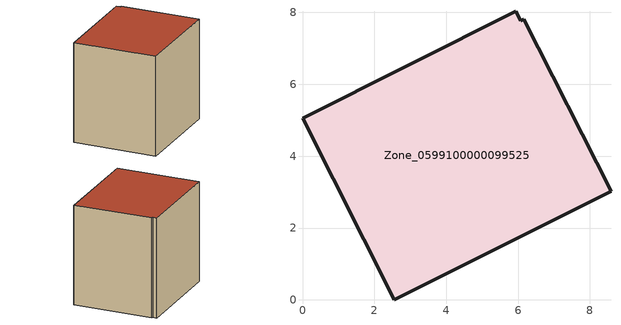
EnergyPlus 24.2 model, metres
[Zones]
Zone_0599100000099525
 floor ground (C_G): 2.55,0 0,5.05 5.93,8.04 6.07,7.78 6.16,7.81 8.59,3.02 z2.8
 wall outside (C_F): 2.55,0 8.59,3.02 6.16,7.81 6.07,7.78 5.93,8.04 0,5.05 2.55,0 z2.8:9.62
 roof outside (C_R): 0,5.05 2.55,0 8.59,3.02 6.16,7.81 6.07,7.78 5.93,8.04 z9.62
[BUILDING]
Pand.0599100000099525: North Axis=0; Terrain=City; Loads Convergence Tolerance Value=0.04; Temperature Convergence Tolerance Value=0.4; Solar Distribution=FullExterior; Maximum Number of Warmup Days=25; Minimum Number of Warmup Days=1
[Site:Location]
Rotterdam.The.Hague.AP_ZH_NLD Design_Conditions: Latitude=51.96; Longitude=4.45; Time Zone=1; Elevation=-4.5
[SITE:GROUNDTEMPERATURE:BUILDINGSURFACE]
18, 18, 18, 18, 18, 18, 18, 18, 18, 18, 18, 18
[MATERIAL] Thermal Absorptance=0.9; Solar Absorptance=0.7; Visible Absorptance=0.7
Name | Roughness | Thickness | Conductivity | Density | Specific Heat
G.TI.1946-1964 | MediumSmooth | 0.15 | 1 | 540 | 1210
F.TI.1946-1964 | Rough | 0.3 | 0.857143 | 1920 | 840
R.TI.1946-1964 | MediumRough | 0.2 | 0.277778 | 1500 | 1000
[CONSTRUCTION]
C_G: G.TI.1946-1964
C_F: F.TI.1946-1964
C_R: R.TI.1946-1964
[ZONE]
Zone_0599100000099525: Type=1; Multiplier=1; Ceiling Height=Autocalculate; Volume=Autocalculate; Floor Area=autocalculate; Part of Total Floor Area=Yes
[ZONEINFILTRATION:DESIGNFLOWRATE]
Infil_Zone_0599100000099525: Zone or ZoneList or Space or SpaceList=Zone_0599100000099525; Schedule=AlwaysOn; Design Flow Rate Calculation Method=Flow/Area; Flow Rate per Floor Area=0.003; Constant Term Coefficient=1; Temperature Term Coefficient=0; Velocity Term Coefficient=0; Velocity Squared Term Coefficient=0
[HVACTEMPLATE:ZONE:IDEALLOADSAIRSYSTEM]
Zone_0599100000099525: Maximum Heating Supply Air Temperature=50; Minimum Cooling Supply Air Temperature=13; Maximum Heating Supply Air Humidity Ratio=0.0156; Minimum Cooling Supply Air Humidity Ratio=0.0077; Heating Limit=NoLimit; Cooling Limit=NoLimit; Dehumidification Control Type=ConstantSensibleHeatRatio; Cooling Sensible Heat Ratio=0.7; Dehumidification Setpoint=60; Humidification Control Type=None; Humidification Setpoint=30; Outdoor Air Method=None; Outdoor Air Flow Rate per Person=0.00944; Outdoor Air Flow Rate per Zone Floor Area=0; Outdoor Air Flow Rate per Zone=0; Demand Controlled Ventilation Type=None; Outdoor Air Economizer Type=NoEconomizer; Heat Recovery Type=None; Sensible Heat Recovery Effectiveness=0.7; Latent Heat Recovery Effectiveness=0.65
[ZONECONTROL:THERMOSTAT]
ThermostatControl_Zone_0599100000099525: Zone or ZoneList=Zone_0599100000099525; Control Type Schedule=DualSetpointControlType; Control 1=Thermostat_Zone_0599100000099525; Temperature Difference Between Cutout And Setpoint=0
[THERMOSTATSETPOINT:DUALSETPOINT]
Thermostat_Zone_0599100000099525: Heating Setpoint Temperature Schedule=HeatingSetpoint_Zone_0599100000099525; Cooling Setpoint Temperature Schedule=CoolingSetpoint_Zone_0599100000099525
[SCHEDULE:COMPACT]
HeatingSetpoint_Zone_0599100000099525: Through: 12/31, For: AllDays, Until: 24:00, 21
CoolingSetpoint_Zone_0599100000099525: Through: 12/31, For: AllDays, Until: 24:00, 24
DualSetpointControlType: Through: 12/31, For: AllDays, Until: 24:00, 4
AlwaysOn: Through: 12/31, For: AllDays, Until: 24:00, 1
